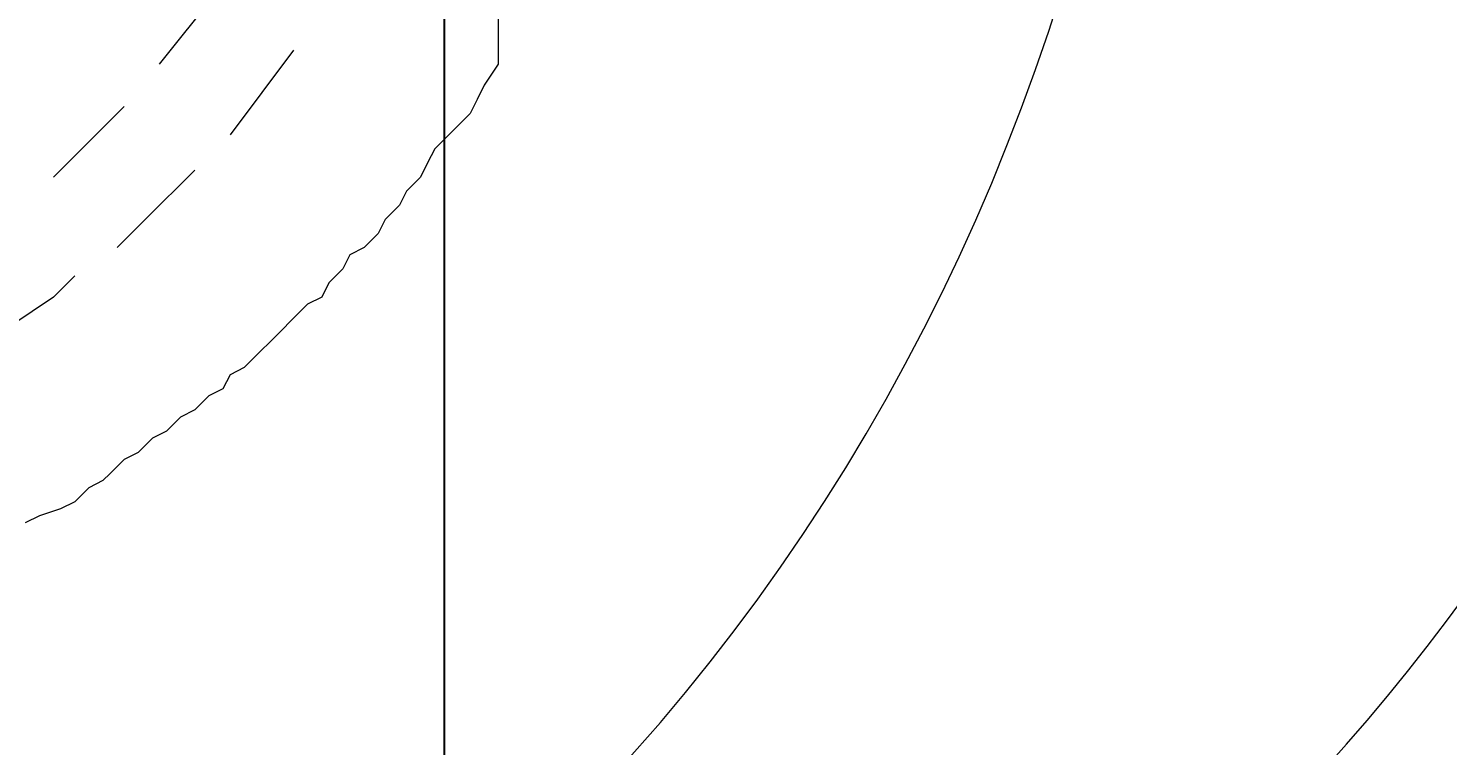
# Model space of a CAD drawing. Header units: millimetres. Extents: x 89051 to 95682, y -130338 to -125649.
# Drawn here: x 92631.3 to 92655.63, y -127045.22 to -127032.93 of the extents above; entities that cross this region are included whole.
import ezdxf

# ---------------------------------------------------------------- set-up
doc = ezdxf.new("R2010")
doc.units = ezdxf.units.MM
doc.header["$LTSCALE"] = 13
for name, pattern in [('1 实线', [0]), ('ACAD_ISO04W100', [30, 24, -3, 0, -3]), ('CENTER', [50.8, 31.75, -6.35, 6.35, -6.35])]:
    doc.linetypes.add(name, pattern=pattern)
doc.layers.get('0').update_dxf_attribs({"color": 1, "linetype": 'CENTER'})
doc.layers.add('C00-00-00', color=7, linetype='Continuous')
doc.layers.add('标注、文本', color=3, linetype='Continuous', lineweight=25)
doc.styles.get("Standard").update_dxf_attribs({"font": 'gbenor.shx', "bigfont": 'gbcbig.shx'})
doc.dimstyles.new('1-15', dxfattribs={"dimscale": 20, "dimtxt": 3.5, "dimasz": 2, "dimexe": 1.5, "dimexo": 0.5, "dimgap": 0.5, "dimtad": 1, "dimtoh": 1, "dimdec": 1, "dimdsep": 46, "dimtxsty": 'Standard', "dimcen": 2.5, "dimclrd": 3, "dimclre": 3, "dimclrt": 3, "dimadec": 0, "dimazin": 2, "dimtfac": 1, "dimtdec": 1, "dimtmove": 0, "dimatfit": 2, "dimfxl": 1, "dimarcsym": 0})

# ---------------------------------------------------------------- blocks, each defined once
blk = doc.blocks.new('*D525')
at = {"layer": 'Defpoints', "color": 0}
for p in [(92769.431, -126980.658), (92769.431, -127044.24), (92638.431, -127080.467)]:
    blk.add_point(p, dxfattribs=at)
at = {"layer": '标注、文本', "color": 3, "lineweight": -2}
for p, q in [((92638.431, -127070.467), (92638.431, -126950.658)), ((92769.431, -127034.24), (92769.431, -126950.658)), ((92678.431, -126980.658), (92729.431, -126980.658))]:
    blk.add_line(p, q, dxfattribs=at)
at = {"layer": '标注、文本', "color": 3}
for points in [[(92678.431, -126973.991), (92678.431, -126987.324), (92638.431, -126980.658)], [(92729.431, -126973.991), (92729.431, -126987.324), (92769.431, -126980.658)]]:
    blk.add_solid(points, dxfattribs=at)
at = {"layer": '标注、文本', "color": 3, "insert": (92703.931, -126935.658), "char_height": 70, "attachment_point": 5}
blk.add_mtext('120', dxfattribs=at)

msp = doc.modelspace()

# ---------------------------------------------------------------- linework, layer by layer
at = {"color": 7, "linetype": '1 实线', "lineweight": 0}
for centre, major_axis, ratio, start_param, end_param in [((92634.498, -127021.077), (0, 45.983), 0.866025, 2.304713, 7.120065), ((92638.431, -127021.077), (0, 45.983), 0.866025, 3.141593, 6.283185), ((92619.267, -127021.077), (0, -34.608), 0.908418, 5.225125, 10.48821), ((92631.352, -127021.077), (0, -34.608), 0.908418, 6.283185, 9.424778)]:
    msp.add_ellipse(centre, major_axis=major_axis, ratio=ratio, start_param=start_param, end_param=end_param, dxfattribs=at)
at = {"layer": 'C00-00-00', "lineweight": 15}
for points in [[(92639.355, -127025.918), (92639.355, -127028.217), (92639.355, -127030.395), (92639.355, -127031.605), (92639.355, -127032.694), (92639.355, -127033.178), (92639.355, -127033.541)], [(92633.546, -127033.541), (92634.514, -127032.331)], [(92635.845, -127033.299), (92634.756, -127034.751)], [(92639.355, -127033.541), (92639.113, -127033.904), (92638.992, -127034.146), (92638.871, -127034.388), (92638.628, -127034.63), (92638.507, -127034.751), (92638.265, -127034.993), (92638.144, -127035.235), (92638.023, -127035.477), (92637.781, -127035.719), (92637.66, -127035.961), (92637.418, -127036.203), (92637.297, -127036.445), (92637.055, -127036.687), (92636.813, -127036.808), (92636.692, -127037.05), (92636.45, -127037.292), (92636.329, -127037.534), (92636.087, -127037.655), (92635.845, -127037.897), (92635.603, -127038.139), (92635.482, -127038.26), (92635.24, -127038.502), (92634.998, -127038.744), (92634.756, -127038.865), (92634.635, -127039.107), (92634.393, -127039.228), (92634.151, -127039.47), (92633.909, -127039.591), (92633.667, -127039.833), (92633.425, -127039.954), (92633.183, -127040.197), (92632.941, -127040.318), (92632.699, -127040.56), (92632.578, -127040.681), (92632.336, -127040.802), (92632.094, -127041.044), (92631.852, -127041.165), (92631.489, -127041.286), (92631.247, -127041.407)], [(92631.973, -127035.235), (92632.941, -127034.267)], [(92631.731, -127035.477), (92631.973, -127035.235)], [(92634.151, -127035.356), (92633.304, -127036.203)], [(92633.304, -127036.203), (92632.82, -127036.687)], [(92632.094, -127037.171), (92631.731, -127037.534)], [(92631.731, -127037.534), (92630.642, -127038.26)]]:
    msp.add_lwpolyline(points, dxfattribs=at)
at = {"layer": '标注、文本', "color": 1, "linetype": 'ACAD_ISO04W100', "lineweight": 15}
msp.add_line((92638.431, -127080.467), (92638.431, -126961.688), dxfattribs=at)

# ---------------------------------------------------------------- dimensions: what is measured, and where the dimension line sits
at = {"layer": '标注、文本'}
dim = msp.add_linear_dim(base=(92769.431, -126980.658), p1=(92638.431, -127080.467), p2=(92769.431, -127044.24), text='120', dimstyle='1-15', dxfattribs=at)
dim.commit()
dim.dimension.update_dxf_attribs({"geometry": '*D525', "text_midpoint": (92703.931, -126935.658)})

doc.saveas('drawing.dxf')
